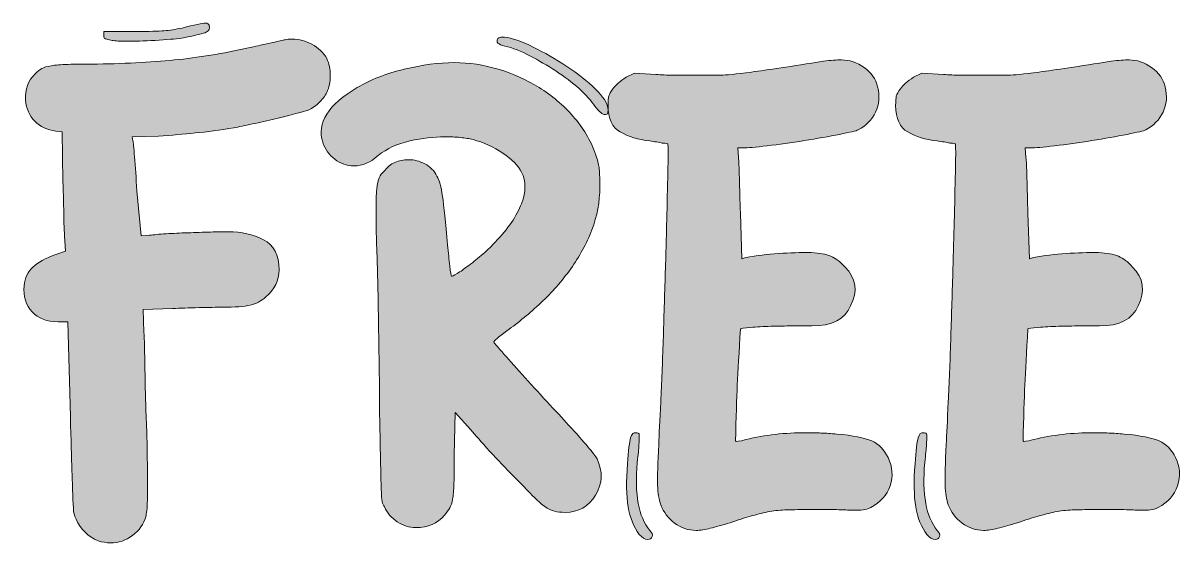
# Model space of a CAD drawing. Header units: inches. Extents: x 148 to 931, y -824 to -256.
# Drawn here: x 148.3 to 564.9, y -443.3 to -256.3 of the extents above; entities that cross this region are included whole.
import ezdxf

# ---------------------------------------------------------------- set-up
doc = ezdxf.new("R2010")
doc.units = ezdxf.units.IN
doc.header["$MEASUREMENT"] = 0
doc.layers.add('Layer 1', color=7, linetype='Continuous')

# ---------------------------------------------------------------- blocks, each defined once
blk = doc.blocks.new('block 3')
at = {"layer": 'Layer 1', "true_color": 0xce432c}
h = blk.add_hatch(color=22, dxfattribs=at)
h.dxf.hatch_style = 2
edge = h.paths.add_edge_path()
edge.add_spline(control_points=[(257.59, -269.03), (258.42, -270.86), (258.84, -272.9), (258.84, -275.14), (258.84, -277.38), (258.42, -279.42), (257.59, -281.25), (256.92, -282.58), (255.92, -283.86), (254.6, -285.11), (253.26, -286.36), (251.94, -287.23), (250.61, -287.73), (250.11, -287.9), (248.74, -288.27), (246.49, -288.85), (244.25, -289.43), (241.76, -290.06), (239.02, -290.72), (236.27, -291.39), (233.53, -292.01), (230.79, -292.59), (228.05, -293.17), (225.84, -293.63), (224.18, -293.96), (219.03, -294.79), (214.38, -295.42), (210.22, -295.83), (206.07, -296.25), (201.66, -296.62), (197.01, -296.95), (197.01, -296.95), (187.54, -297.2), (187.54, -297.2), (187.54, -297.2), (187.79, -298.7), (187.79, -298.7), (187.95, -299.03), (188.16, -300.94), (188.41, -304.43), (188.66, -307.92), (188.95, -311.99), (189.28, -316.65), (189.28, -316.65), (190.78, -332.85), (190.78, -332.85), (190.78, -332.85), (193.77, -332.6), (193.77, -332.6), (195.27, -332.44), (197.26, -332.27), (199.75, -332.1), (202.25, -331.94), (204.86, -331.81), (207.61, -331.73), (210.35, -331.65), (213.05, -331.56), (215.71, -331.48), (218.36, -331.4), (220.53, -331.35), (222.19, -331.35), (226.84, -331.35), (231.04, -332.31), (234.78, -334.22), (238.52, -336.13), (240.39, -339.75), (240.39, -345.07), (240.39, -348.89), (238.81, -352.13), (235.65, -354.79), (233.99, -356.28), (232.12, -357.28), (230.04, -357.78), (227.96, -358.28), (224.6, -358.53), (219.95, -358.53), (217.95, -358.53), (215.17, -358.57), (211.59, -358.65), (208.02, -358.74), (204.82, -358.86), (202, -359.03), (202, -359.03), (191.53, -359.28), (191.53, -359.28), (191.53, -359.28), (191.77, -367.5), (191.77, -367.5), (191.94, -369.83), (192.06, -374.44), (192.15, -381.34), (192.23, -388.24), (192.44, -395.42), (192.77, -402.9), (192.94, -409.05), (193.02, -414), (193.02, -417.73), (193.02, -421.47), (193.02, -424.38), (193.02, -426.46), (193.02, -428.54), (192.98, -430.03), (192.9, -430.95), (192.81, -431.86), (192.69, -432.74), (192.52, -433.56), (191.69, -436.56), (190.07, -438.92), (187.66, -440.67), (185.25, -442.41), (182.63, -443.29), (179.81, -443.29), (178.31, -443.29), (176.82, -443.04), (175.32, -442.54), (171.66, -441.04), (169, -438.47), (167.34, -434.81), (167.01, -434.15), (166.76, -433.4), (166.6, -432.57), (166.43, -431.74), (166.3, -430.12), (166.22, -427.71), (166.14, -425.3), (166.01, -421.81), (165.85, -417.23), (165.68, -412.67), (165.51, -406.23), (165.35, -397.92), (165.35, -397.92), (164.35, -363.76), (164.35, -363.76), (164.35, -363.76), (160.86, -363.76), (160.86, -363.76), (156.87, -363.76), (153.76, -362.56), (151.51, -360.15), (149.27, -357.74), (148.32, -354.62), (148.65, -350.8), (148.98, -347.97), (150.02, -345.73), (151.76, -344.07), (153.51, -342.41), (156.29, -340.91), (160.11, -339.58), (160.11, -339.58), (163.61, -338.33), (163.61, -338.33), (163.61, -338.33), (163.36, -334.59), (163.36, -334.59), (163.19, -333.6), (163.06, -330.98), (162.98, -326.74), (162.9, -322.5), (162.77, -317.98), (162.61, -313.16), (162.61, -313.16), (162.36, -295.46), (162.36, -295.46), (162.36, -295.46), (160.11, -295.21), (160.11, -295.21), (156.96, -294.71), (154.42, -293.51), (152.51, -291.59), (150.6, -289.68), (149.48, -287.15), (149.15, -283.99), (148.98, -280.17), (150.14, -277.01), (152.64, -274.52), (153.47, -273.69), (154.26, -273.06), (155, -272.65), (155.75, -272.23), (156.87, -271.9), (158.37, -271.65), (159.87, -271.4), (161.9, -271.23), (164.48, -271.15), (167.05, -271.07), (170.59, -271.03), (175.07, -271.03), (186.04, -270.86), (195.8, -270.32), (204.36, -269.4), (212.92, -268.49), (221.85, -266.96), (231.16, -264.79), (233.49, -264.29), (235.78, -263.8), (238.02, -263.3), (240.26, -262.8), (241.8, -262.47), (242.63, -262.3), (243.13, -262.14), (243.96, -262.05), (245.12, -262.05), (247.62, -262.05), (249.99, -262.67), (252.23, -263.92), (254.47, -265.17), (256.26, -266.87), (257.59, -269.03)], knot_values=[0, 0, 0, 0, 1, 1, 1, 2, 2, 2, 3, 3, 3, 4, 4, 4, 5, 5, 5, 6, 6, 6, 7, 7, 7, 8, 8, 8, 9, 9, 9, 10, 10, 10, 11, 11, 11, 12, 12, 12, 13, 13, 13, 14, 14, 14, 15, 15, 15, 16, 16, 16, 17, 17, 17, 18, 18, 18, 19, 19, 19, 20, 20, 20, 21, 21, 21, 22, 22, 22, 23, 23, 23, 24, 24, 24, 25, 25, 25, 26, 26, 26, 27, 27, 27, 28, 28, 28, 29, 29, 29, 30, 30, 30, 31, 31, 31, 32, 32, 32, 33, 33, 33, 34, 34, 34, 35, 35, 35, 36, 36, 36, 37, 37, 37, 38, 38, 38, 39, 39, 39, 40, 40, 40, 41, 41, 41, 42, 42, 42, 43, 43, 43, 44, 44, 44, 45, 45, 45, 46, 46, 46, 47, 47, 47, 48, 48, 48, 49, 49, 49, 50, 50, 50, 51, 51, 51, 52, 52, 52, 53, 53, 53, 54, 54, 54, 55, 55, 55, 56, 56, 56, 57, 57, 57, 58, 58, 58, 59, 59, 59, 60, 60, 60, 61, 61, 61, 62, 62, 62, 63, 63, 63, 64, 64, 64, 65, 65, 65, 66, 66, 66, 67, 67, 67, 68, 68, 68, 69, 69, 69, 69], degree=3, periodic=1)
edge = h.paths.add_edge_path()
edge.add_spline(control_points=[(180.31, -262.55), (178.98, -262.22), (178.15, -262.01), (177.81, -261.93), (177.48, -261.84), (177.32, -261.47), (177.32, -260.8), (177.32, -260.8), (177.32, -259.31), (177.32, -259.31), (177.32, -259.31), (188.78, -259.31), (188.78, -259.31), (193.6, -259.31), (197.01, -259.23), (199, -259.06), (201, -258.9), (203.16, -258.56), (205.49, -258.06), (209.97, -256.9), (212.8, -256.32), (213.96, -256.32), (214.62, -256.32), (215.04, -256.57), (215.21, -257.06), (215.54, -258.23), (215.21, -259.06), (214.21, -259.56), (213.21, -260.06), (210.47, -260.72), (205.98, -261.55), (204.15, -261.89), (201.25, -262.18), (197.26, -262.42), (193.27, -262.67), (189.61, -262.8), (186.29, -262.8), (183.3, -262.8), (181.31, -262.72), (180.31, -262.55)], knot_values=[0, 0, 0, 0, 1, 1, 1, 2, 2, 2, 3, 3, 3, 4, 4, 4, 5, 5, 5, 6, 6, 6, 7, 7, 7, 8, 8, 8, 9, 9, 9, 10, 10, 10, 11, 11, 11, 12, 12, 12, 13, 13, 13, 13], degree=3, periodic=1)
h = blk.add_hatch(color=22, dxfattribs=at)
h.dxf.hatch_style = 2
edge = h.paths.add_edge_path()
edge.add_spline(control_points=[(344.59, -400.91), (350.41, -407.23), (353.81, -411.3), (354.81, -413.12), (356.97, -417.61), (356.81, -421.93), (354.31, -426.09), (351.82, -430.24), (348.16, -432.32), (343.34, -432.32), (341.85, -432.32), (340.56, -432.19), (339.48, -431.94), (338.4, -431.69), (337.24, -431.11), (335.99, -430.2), (334.74, -429.29), (333.25, -427.96), (331.5, -426.21), (329.76, -424.46), (327.55, -422.18), (324.9, -419.36), (322.07, -416.53), (319.16, -413.5), (316.17, -410.26), (313.18, -407.01), (310.94, -404.48), (309.44, -402.65), (309.44, -402.65), (303.71, -396.42), (303.71, -396.42), (303.71, -396.42), (303.46, -411.88), (303.46, -411.88), (303.46, -416.03), (303.41, -419.36), (303.33, -421.85), (303.25, -424.34), (303.08, -426.25), (302.83, -427.58), (302.58, -428.91), (302.25, -429.95), (301.84, -430.7), (301.42, -431.45), (300.8, -432.32), (299.97, -433.32), (297.47, -436.31), (293.98, -437.8), (289.5, -437.8), (287.17, -437.8), (284.97, -437.1), (282.89, -435.68), (280.81, -434.27), (279.28, -432.48), (278.28, -430.32), (277.94, -429.83), (277.69, -429.2), (277.53, -428.45), (277.36, -427.71), (277.24, -426.17), (277.16, -423.84), (277.07, -421.52), (276.99, -418.03), (276.91, -413.37), (276.82, -408.72), (276.7, -402.15), (276.53, -393.68), (276.53, -388.86), (276.49, -383.83), (276.41, -378.6), (276.32, -373.36), (276.24, -368.21), (276.16, -363.14), (276.07, -358.07), (275.99, -353.33), (275.91, -348.93), (275.82, -344.53), (275.7, -340.83), (275.54, -337.84), (275.37, -331.85), (275.29, -327.2), (275.29, -323.88), (275.29, -320.55), (275.37, -317.94), (275.54, -316.02), (275.7, -314.11), (275.99, -312.74), (276.41, -311.91), (276.82, -311.08), (277.44, -310.25), (278.28, -309.42), (280.44, -306.76), (283.35, -305.43), (287, -305.43), (289, -305.43), (290.95, -305.93), (292.86, -306.92), (294.77, -307.92), (296.23, -309.42), (297.22, -311.41), (298.05, -312.74), (298.72, -315.15), (299.22, -318.64), (299.72, -322.13), (300.3, -327.95), (300.96, -336.09), (301.29, -338.92), (301.59, -341.45), (301.84, -343.69), (302.09, -345.94), (302.29, -347.15), (302.46, -347.31), (302.62, -347.48), (303.29, -347.18), (304.45, -346.44), (305.61, -345.69), (307.03, -344.69), (308.69, -343.45), (310.35, -342.2), (312.06, -340.83), (313.8, -339.33), (315.55, -337.84), (317, -336.43), (318.17, -335.09), (322.82, -330.27), (325.97, -325.66), (327.64, -321.26), (329.3, -316.86), (329.3, -313.07), (327.64, -309.92), (326.47, -307.59), (324.23, -305.3), (320.91, -303.06), (317.58, -300.82), (314.01, -299.19), (310.19, -298.2), (308.86, -297.87), (307.32, -297.62), (305.58, -297.45), (303.83, -297.29), (301.96, -297.2), (299.97, -297.2), (296.14, -297.2), (291.99, -297.7), (287.5, -298.7), (283.01, -299.69), (279.19, -301.44), (276.03, -303.93), (273.37, -306.42), (270.47, -307.67), (267.31, -307.67), (264.82, -307.67), (262.53, -306.89), (260.45, -305.3), (258.38, -303.73), (256.92, -301.69), (256.09, -299.19), (253.93, -292.22), (258.09, -285.65), (268.56, -279.5), (273.21, -276.68), (278.82, -274.48), (285.38, -272.9), (291.95, -271.32), (297.97, -270.53), (303.46, -270.53), (308.77, -270.53), (314.05, -271.32), (319.29, -272.9), (324.52, -274.48), (329.42, -276.68), (334, -279.5), (338.56, -282.33), (342.63, -285.78), (346.21, -289.85), (349.78, -293.92), (352.48, -298.45), (354.31, -303.43), (354.98, -305.43), (355.39, -307.05), (355.56, -308.29), (355.72, -309.54), (355.81, -311.83), (355.81, -315.15), (355.81, -320.63), (354.85, -325.83), (352.94, -330.73), (351.03, -335.63), (348.49, -340.29), (345.34, -344.69), (342.18, -349.1), (338.61, -353.17), (334.62, -356.91), (330.63, -360.65), (326.55, -364.01), (322.4, -367), (319.24, -369.33), (317.67, -370.66), (317.67, -370.99), (317.67, -371.16), (318.66, -372.36), (320.66, -374.61), (322.65, -376.85), (325.06, -379.55), (327.89, -382.71), (330.71, -385.87), (333.66, -389.11), (336.74, -392.43), (339.81, -395.76), (342.43, -398.58), (344.59, -400.91)], knot_values=[0, 0, 0, 0, 1, 1, 1, 2, 2, 2, 3, 3, 3, 4, 4, 4, 5, 5, 5, 6, 6, 6, 7, 7, 7, 8, 8, 8, 9, 9, 9, 10, 10, 10, 11, 11, 11, 12, 12, 12, 13, 13, 13, 14, 14, 14, 15, 15, 15, 16, 16, 16, 17, 17, 17, 18, 18, 18, 19, 19, 19, 20, 20, 20, 21, 21, 21, 22, 22, 22, 23, 23, 23, 24, 24, 24, 25, 25, 25, 26, 26, 26, 27, 27, 27, 28, 28, 28, 29, 29, 29, 30, 30, 30, 31, 31, 31, 32, 32, 32, 33, 33, 33, 34, 34, 34, 35, 35, 35, 36, 36, 36, 37, 37, 37, 38, 38, 38, 39, 39, 39, 40, 40, 40, 41, 41, 41, 42, 42, 42, 43, 43, 43, 44, 44, 44, 45, 45, 45, 46, 46, 46, 47, 47, 47, 48, 48, 48, 49, 49, 49, 50, 50, 50, 51, 51, 51, 52, 52, 52, 53, 53, 53, 54, 54, 54, 55, 55, 55, 56, 56, 56, 57, 57, 57, 58, 58, 58, 59, 59, 59, 60, 60, 60, 61, 61, 61, 62, 62, 62, 63, 63, 63, 64, 64, 64, 65, 65, 65, 66, 66, 66, 67, 67, 67, 68, 68, 68, 69, 69, 69, 70, 70, 70, 70], degree=3, periodic=1)
edge = h.paths.add_edge_path()
edge.add_spline(control_points=[(358.55, -286.23), (359.05, -288.23), (358.8, -289.22), (357.8, -289.22), (356.81, -289.22), (355.56, -288.23), (354.06, -286.23), (352.73, -284.24), (350.82, -282.12), (348.33, -279.88), (345.84, -277.63), (343.05, -275.51), (339.98, -273.52), (336.9, -271.53), (333.78, -269.7), (330.63, -268.03), (327.47, -266.37), (324.48, -265.21), (321.65, -264.54), (319.16, -264.05), (318.33, -263.13), (319.16, -261.8), (319.49, -261.47), (319.99, -261.3), (320.66, -261.3), (322.98, -261.3), (326.18, -262.26), (330.26, -264.17), (334.33, -266.08), (338.4, -268.33), (342.47, -270.9), (346.54, -273.48), (350.11, -276.18), (353.19, -279), (356.26, -281.83), (358.05, -284.24), (358.55, -286.23)], knot_values=[0, 0, 0, 0, 1, 1, 1, 2, 2, 2, 3, 3, 3, 4, 4, 4, 5, 5, 5, 6, 6, 6, 7, 7, 7, 8, 8, 8, 9, 9, 9, 10, 10, 10, 11, 11, 11, 12, 12, 12, 12], degree=3, periodic=1)
h = blk.add_hatch(color=22, dxfattribs=at)
h.dxf.hatch_style = 2
edge = h.paths.add_edge_path()
edge.add_spline(control_points=[(459.51, -412.62), (461.17, -415.95), (461.42, -419.32), (460.26, -422.72), (459.1, -426.13), (456.77, -428.75), (453.28, -430.57), (452.28, -431.07), (451.37, -431.36), (450.54, -431.45), (449.71, -431.53), (448.05, -431.57), (445.55, -431.57), (444.06, -431.41), (441.81, -431.32), (438.82, -431.32), (435.83, -431.32), (432.92, -431.32), (430.1, -431.32), (427.11, -431.32), (424.53, -431.36), (422.37, -431.45), (420.21, -431.53), (418.13, -431.78), (416.14, -432.19), (414.14, -432.61), (412.11, -433.11), (410.03, -433.69), (407.95, -434.27), (405.5, -435.06), (402.67, -436.06), (399.85, -436.89), (397.48, -437.55), (395.57, -438.05), (393.66, -438.55), (391.95, -438.8), (390.46, -438.8), (387.63, -438.8), (385.06, -437.93), (382.73, -436.18), (380.4, -434.44), (378.74, -432.24), (377.75, -429.58), (377.08, -427.75), (376.71, -425.38), (376.62, -422.47), (376.54, -419.57), (376.66, -414.7), (377, -407.89), (377.16, -404.4), (377.41, -399.29), (377.75, -392.56), (378.08, -385.83), (378.37, -378.47), (378.62, -370.49), (378.87, -362.52), (379.12, -354.38), (379.37, -346.06), (379.62, -337.75), (379.82, -330.19), (379.99, -323.38), (380.15, -316.57), (380.28, -310.96), (380.36, -306.55), (380.45, -302.15), (380.4, -299.86), (380.24, -299.69), (379.57, -299.53), (378.91, -299.45), (378.24, -299.45), (377.75, -299.28), (377.08, -299.16), (376.25, -299.07), (375.42, -298.99), (374.59, -298.87), (373.76, -298.7), (369.6, -298.2), (366.07, -297.12), (363.16, -295.46), (360.26, -293.8), (358.8, -290.64), (358.8, -285.98), (358.8, -284.32), (358.89, -283.16), (359.05, -282.49), (359.22, -281.83), (359.71, -281), (360.54, -280), (361.38, -278.67), (362.96, -277.26), (365.28, -275.76), (365.28, -275.76), (368.27, -274.27), (368.27, -274.27), (368.27, -274.27), (376, -274.76), (376, -274.76), (377.99, -274.93), (380.03, -275.01), (382.11, -275.01), (384.18, -275.01), (385.64, -275.01), (386.47, -275.01), (386.47, -275.01), (399.43, -275.01), (399.43, -275.01), (401.09, -275.01), (404.75, -274.64), (410.4, -273.89), (416.05, -273.14), (424.7, -271.86), (436.33, -270.03), (437.66, -269.86), (438.86, -269.74), (439.94, -269.66), (441.02, -269.57), (441.98, -269.53), (442.81, -269.53), (445.64, -269.53), (448.33, -270.45), (450.91, -272.27), (453.49, -274.1), (455.11, -276.43), (455.77, -279.25), (456.6, -282.58), (456.36, -285.61), (455.03, -288.35), (453.69, -291.09), (451.62, -293.21), (448.79, -294.71), (448.13, -295.04), (445.88, -295.58), (442.06, -296.33), (438.24, -297.08), (434, -297.82), (429.35, -298.57), (424.7, -299.32), (420.25, -299.94), (416.01, -300.44), (411.77, -300.94), (408.91, -301.19), (407.41, -301.19), (407.41, -301.19), (405.42, -301.19), (405.42, -301.19), (405.42, -301.19), (405.67, -304.68), (405.67, -304.68), (405.83, -305.68), (405.95, -308.13), (406.04, -312.03), (406.12, -315.94), (406.25, -320.14), (406.41, -324.62), (406.41, -324.62), (406.91, -341.08), (406.91, -341.08), (406.91, -341.08), (408.41, -340.58), (408.41, -340.58), (412.23, -339.92), (416.14, -339.46), (420.13, -339.21), (424.11, -338.96), (428.02, -338.83), (431.84, -338.83), (434.83, -339), (437.2, -339.46), (438.95, -340.2), (440.69, -340.95), (442.39, -342.24), (444.06, -344.07), (448.05, -348.06), (448.71, -352.71), (446.05, -358.03), (444.06, -362.85), (439.4, -365.26), (432.09, -365.26), (432.09, -365.26), (429.6, -365.26), (429.6, -365.26), (428.93, -365.26), (427.39, -365.26), (424.99, -365.26), (422.58, -365.26), (420.04, -365.3), (417.38, -365.38), (414.72, -365.47), (412.27, -365.59), (410.03, -365.76), (407.79, -365.92), (406.58, -366.09), (406.41, -366.26), (405.92, -374.73), (405.54, -381.46), (405.29, -386.45), (405.04, -391.43), (404.83, -398.17), (404.67, -406.64), (404.67, -406.97), (405.92, -406.81), (408.41, -406.14), (415.22, -404.48), (422.45, -403.65), (430.1, -403.65), (431.92, -403.65), (433.71, -403.69), (435.46, -403.77), (437.2, -403.86), (439.07, -403.98), (441.07, -404.15), (446.88, -404.65), (451.08, -405.48), (453.66, -406.64), (456.23, -407.81), (458.18, -409.8), (459.51, -412.62)], knot_values=[0, 0, 0, 0, 1, 1, 1, 2, 2, 2, 3, 3, 3, 4, 4, 4, 5, 5, 5, 6, 6, 6, 7, 7, 7, 8, 8, 8, 9, 9, 9, 10, 10, 10, 11, 11, 11, 12, 12, 12, 13, 13, 13, 14, 14, 14, 15, 15, 15, 16, 16, 16, 17, 17, 17, 18, 18, 18, 19, 19, 19, 20, 20, 20, 21, 21, 21, 22, 22, 22, 23, 23, 23, 24, 24, 24, 25, 25, 25, 26, 26, 26, 27, 27, 27, 28, 28, 28, 29, 29, 29, 30, 30, 30, 31, 31, 31, 32, 32, 32, 33, 33, 33, 34, 34, 34, 35, 35, 35, 36, 36, 36, 37, 37, 37, 38, 38, 38, 39, 39, 39, 40, 40, 40, 41, 41, 41, 42, 42, 42, 43, 43, 43, 44, 44, 44, 45, 45, 45, 46, 46, 46, 47, 47, 47, 48, 48, 48, 49, 49, 49, 50, 50, 50, 51, 51, 51, 52, 52, 52, 53, 53, 53, 54, 54, 54, 55, 55, 55, 56, 56, 56, 57, 57, 57, 58, 58, 58, 59, 59, 59, 60, 60, 60, 61, 61, 61, 62, 62, 62, 63, 63, 63, 64, 64, 64, 65, 65, 65, 66, 66, 66, 67, 67, 67, 68, 68, 68, 69, 69, 69, 70, 70, 70, 71, 71, 71, 72, 72, 72, 72], degree=3, periodic=1)
edge = h.paths.add_edge_path()
edge.add_spline(control_points=[(369.27, -414.37), (368.27, -425.84), (369.77, -433.98), (373.76, -438.8), (374.59, -439.63), (374.88, -440.38), (374.63, -441.04), (374.38, -441.71), (373.84, -442.04), (373.01, -442.04), (372.01, -442.04), (371.01, -441.46), (370.02, -440.29), (368.02, -437.64), (366.69, -434.31), (366.03, -430.32), (365.37, -426.33), (365.28, -421.19), (365.78, -414.87), (366.11, -410.05), (366.49, -406.93), (366.9, -405.52), (367.32, -404.11), (367.94, -403.49), (368.77, -403.65), (369.1, -403.65), (369.39, -403.69), (369.64, -403.77), (369.89, -403.86), (370.02, -404.23), (370.02, -404.9), (370.02, -405.56), (369.97, -406.6), (369.89, -408.01), (369.81, -409.43), (369.6, -411.55), (369.27, -414.37)], knot_values=[0, 0, 0, 0, 1, 1, 1, 2, 2, 2, 3, 3, 3, 4, 4, 4, 5, 5, 5, 6, 6, 6, 7, 7, 7, 8, 8, 8, 9, 9, 9, 10, 10, 10, 11, 11, 11, 12, 12, 12, 12], degree=3, periodic=1)
h = blk.add_hatch(color=22, dxfattribs=at)
h.dxf.hatch_style = 2
edge = h.paths.add_edge_path()
edge.add_spline(control_points=[(562.97, -412.62), (564.63, -415.95), (564.88, -419.32), (563.72, -422.72), (562.55, -426.13), (560.23, -428.75), (556.74, -430.57), (555.74, -431.07), (554.83, -431.36), (553.99, -431.45), (553.16, -431.53), (551.5, -431.57), (549.01, -431.57), (547.51, -431.41), (545.27, -431.32), (542.28, -431.32), (539.29, -431.32), (536.38, -431.32), (533.55, -431.32), (530.56, -431.32), (527.98, -431.36), (525.82, -431.45), (523.66, -431.53), (521.59, -431.78), (519.59, -432.19), (517.6, -432.61), (515.56, -433.11), (513.48, -433.69), (511.4, -434.27), (508.95, -435.06), (506.13, -436.06), (503.3, -436.89), (500.93, -437.55), (499.03, -438.05), (497.11, -438.55), (495.41, -438.8), (493.91, -438.8), (491.09, -438.8), (488.51, -437.93), (486.19, -436.18), (483.86, -434.44), (482.2, -432.24), (481.2, -429.58), (480.53, -427.75), (480.16, -425.38), (480.08, -422.47), (479.99, -419.57), (480.12, -414.7), (480.45, -407.89), (480.62, -404.4), (480.87, -399.29), (481.2, -392.56), (481.53, -385.83), (481.82, -378.47), (482.07, -370.49), (482.32, -362.52), (482.57, -354.38), (482.82, -346.06), (483.07, -337.75), (483.28, -330.19), (483.44, -323.38), (483.61, -316.57), (483.73, -310.96), (483.82, -306.55), (483.9, -302.15), (483.86, -299.86), (483.69, -299.69), (483.03, -299.53), (482.36, -299.45), (481.7, -299.45), (481.2, -299.28), (480.53, -299.16), (479.7, -299.07), (478.87, -298.99), (478.04, -298.87), (477.21, -298.7), (473.06, -298.2), (469.53, -297.12), (466.62, -295.46), (463.71, -293.8), (462.25, -290.64), (462.25, -285.98), (462.25, -284.32), (462.34, -283.16), (462.5, -282.49), (462.67, -281.83), (463.17, -281), (464, -280), (464.83, -278.67), (466.41, -277.26), (468.74, -275.76), (468.74, -275.76), (471.73, -274.27), (471.73, -274.27), (471.73, -274.27), (479.46, -274.76), (479.46, -274.76), (481.45, -274.93), (483.48, -275.01), (485.56, -275.01), (487.64, -275.01), (489.09, -275.01), (489.93, -275.01), (489.93, -275.01), (502.89, -275.01), (502.89, -275.01), (504.55, -275.01), (508.21, -274.64), (513.86, -273.89), (519.51, -273.14), (528.15, -271.86), (539.78, -270.03), (541.11, -269.86), (542.32, -269.74), (543.4, -269.66), (544.48, -269.57), (545.43, -269.53), (546.27, -269.53), (549.09, -269.53), (551.79, -270.45), (554.37, -272.27), (556.94, -274.1), (558.57, -276.43), (559.23, -279.25), (560.06, -282.58), (559.81, -285.61), (558.48, -288.35), (557.15, -291.09), (555.07, -293.21), (552.25, -294.71), (551.58, -295.04), (549.34, -295.58), (545.52, -296.33), (541.69, -297.08), (537.45, -297.82), (532.8, -298.57), (528.15, -299.32), (523.7, -299.94), (519.47, -300.44), (515.23, -300.94), (512.36, -301.19), (510.87, -301.19), (510.87, -301.19), (508.87, -301.19), (508.87, -301.19), (508.87, -301.19), (509.12, -304.68), (509.12, -304.68), (509.29, -305.68), (509.41, -308.13), (509.5, -312.03), (509.58, -315.94), (509.7, -320.14), (509.87, -324.62), (509.87, -324.62), (510.37, -341.08), (510.37, -341.08), (510.37, -341.08), (511.86, -340.58), (511.86, -340.58), (515.69, -339.92), (519.59, -339.46), (523.58, -339.21), (527.57, -338.96), (531.47, -338.83), (535.3, -338.83), (538.29, -339), (540.66, -339.46), (542.4, -340.2), (544.15, -340.95), (545.85, -342.24), (547.51, -344.07), (551.5, -348.06), (552.16, -352.71), (549.51, -358.03), (547.51, -362.85), (542.86, -365.26), (535.55, -365.26), (535.55, -365.26), (533.05, -365.26), (533.05, -365.26), (532.39, -365.26), (530.85, -365.26), (528.44, -365.26), (526.03, -365.26), (523.49, -365.3), (520.84, -365.38), (518.18, -365.47), (515.73, -365.59), (513.48, -365.76), (511.24, -365.92), (510.03, -366.09), (509.87, -366.26), (509.37, -374.73), (509, -381.46), (508.75, -386.45), (508.5, -391.43), (508.29, -398.17), (508.12, -406.64), (508.12, -406.97), (509.37, -406.81), (511.86, -406.14), (518.68, -404.48), (525.91, -403.65), (533.55, -403.65), (535.38, -403.65), (537.17, -403.69), (538.91, -403.77), (540.66, -403.86), (542.53, -403.98), (544.52, -404.15), (550.34, -404.65), (554.53, -405.48), (557.11, -406.64), (559.68, -407.81), (561.64, -409.8), (562.97, -412.62)], knot_values=[0, 0, 0, 0, 1, 1, 1, 2, 2, 2, 3, 3, 3, 4, 4, 4, 5, 5, 5, 6, 6, 6, 7, 7, 7, 8, 8, 8, 9, 9, 9, 10, 10, 10, 11, 11, 11, 12, 12, 12, 13, 13, 13, 14, 14, 14, 15, 15, 15, 16, 16, 16, 17, 17, 17, 18, 18, 18, 19, 19, 19, 20, 20, 20, 21, 21, 21, 22, 22, 22, 23, 23, 23, 24, 24, 24, 25, 25, 25, 26, 26, 26, 27, 27, 27, 28, 28, 28, 29, 29, 29, 30, 30, 30, 31, 31, 31, 32, 32, 32, 33, 33, 33, 34, 34, 34, 35, 35, 35, 36, 36, 36, 37, 37, 37, 38, 38, 38, 39, 39, 39, 40, 40, 40, 41, 41, 41, 42, 42, 42, 43, 43, 43, 44, 44, 44, 45, 45, 45, 46, 46, 46, 47, 47, 47, 48, 48, 48, 49, 49, 49, 50, 50, 50, 51, 51, 51, 52, 52, 52, 53, 53, 53, 54, 54, 54, 55, 55, 55, 56, 56, 56, 57, 57, 57, 58, 58, 58, 59, 59, 59, 60, 60, 60, 61, 61, 61, 62, 62, 62, 63, 63, 63, 64, 64, 64, 65, 65, 65, 66, 66, 66, 67, 67, 67, 68, 68, 68, 69, 69, 69, 70, 70, 70, 71, 71, 71, 72, 72, 72, 72], degree=3, periodic=1)
edge = h.paths.add_edge_path()
edge.add_spline(control_points=[(472.72, -414.37), (471.73, -425.84), (473.22, -433.98), (477.21, -438.8), (478.04, -439.63), (478.33, -440.38), (478.08, -441.04), (477.83, -441.71), (477.29, -442.04), (476.46, -442.04), (475.47, -442.04), (474.47, -441.46), (473.47, -440.29), (471.48, -437.64), (470.15, -434.31), (469.48, -430.32), (468.82, -426.33), (468.74, -421.19), (469.23, -414.87), (469.57, -410.05), (469.94, -406.93), (470.36, -405.52), (470.77, -404.11), (471.4, -403.49), (472.23, -403.65), (472.56, -403.65), (472.85, -403.69), (473.1, -403.77), (473.35, -403.86), (473.47, -404.23), (473.47, -404.9), (473.47, -405.56), (473.43, -406.6), (473.35, -408.01), (473.26, -409.43), (473.06, -411.55), (472.72, -414.37)], knot_values=[0, 0, 0, 0, 1, 1, 1, 2, 2, 2, 3, 3, 3, 4, 4, 4, 5, 5, 5, 6, 6, 6, 7, 7, 7, 8, 8, 8, 9, 9, 9, 10, 10, 10, 11, 11, 11, 12, 12, 12, 12], degree=3, periodic=1)
at = {"layer": 'Layer 1', "lineweight": 0}
for points, knots in [([(180.31, -262.55), (178.98, -262.22), (178.15, -262.01), (177.81, -261.93), (177.48, -261.84), (177.32, -261.47), (177.32, -260.8), (177.32, -260.8), (177.32, -259.31), (177.32, -259.31), (177.32, -259.31), (188.78, -259.31), (188.78, -259.31), (193.6, -259.31), (197.01, -259.23), (199, -259.06), (201, -258.9), (203.16, -258.56), (205.49, -258.06), (209.97, -256.9), (212.8, -256.32), (213.96, -256.32), (214.62, -256.32), (215.04, -256.57), (215.21, -257.06), (215.54, -258.23), (215.21, -259.06), (214.21, -259.56), (213.21, -260.06), (210.47, -260.72), (205.98, -261.55), (204.15, -261.89), (201.25, -262.18), (197.26, -262.42), (193.27, -262.67), (189.61, -262.8), (186.29, -262.8), (183.3, -262.8), (181.31, -262.72), (180.31, -262.55)], [0, 0, 0, 0, 1, 1, 1, 2, 2, 2, 3, 3, 3, 4, 4, 4, 5, 5, 5, 6, 6, 6, 7, 7, 7, 8, 8, 8, 9, 9, 9, 10, 10, 10, 11, 11, 11, 12, 12, 12, 13, 13, 13, 13]), ([(257.59, -269.03), (258.42, -270.86), (258.84, -272.9), (258.84, -275.14), (258.84, -277.38), (258.42, -279.42), (257.59, -281.25), (256.92, -282.58), (255.92, -283.86), (254.6, -285.11), (253.26, -286.36), (251.94, -287.23), (250.61, -287.73), (250.11, -287.9), (248.74, -288.27), (246.49, -288.85), (244.25, -289.43), (241.76, -290.06), (239.02, -290.72), (236.27, -291.39), (233.53, -292.01), (230.79, -292.59), (228.05, -293.17), (225.84, -293.63), (224.18, -293.96), (219.03, -294.79), (214.38, -295.42), (210.22, -295.83), (206.07, -296.25), (201.66, -296.62), (197.01, -296.95), (197.01, -296.95), (187.54, -297.2), (187.54, -297.2), (187.54, -297.2), (187.79, -298.7), (187.79, -298.7), (187.95, -299.03), (188.16, -300.94), (188.41, -304.43), (188.66, -307.92), (188.95, -311.99), (189.28, -316.65), (189.28, -316.65), (190.78, -332.85), (190.78, -332.85), (190.78, -332.85), (193.77, -332.6), (193.77, -332.6), (195.27, -332.44), (197.26, -332.27), (199.75, -332.1), (202.25, -331.94), (204.86, -331.81), (207.61, -331.73), (210.35, -331.65), (213.05, -331.56), (215.71, -331.48), (218.36, -331.4), (220.53, -331.35), (222.19, -331.35), (226.84, -331.35), (231.04, -332.31), (234.78, -334.22), (238.52, -336.13), (240.39, -339.75), (240.39, -345.07), (240.39, -348.89), (238.81, -352.13), (235.65, -354.79), (233.99, -356.28), (232.12, -357.28), (230.04, -357.78), (227.96, -358.28), (224.6, -358.53), (219.95, -358.53), (217.95, -358.53), (215.17, -358.57), (211.59, -358.65), (208.02, -358.74), (204.82, -358.86), (202, -359.03), (202, -359.03), (191.53, -359.28), (191.53, -359.28), (191.53, -359.28), (191.77, -367.5), (191.77, -367.5), (191.94, -369.83), (192.06, -374.44), (192.15, -381.34), (192.23, -388.24), (192.44, -395.42), (192.77, -402.9), (192.94, -409.05), (193.02, -414), (193.02, -417.73), (193.02, -421.47), (193.02, -424.38), (193.02, -426.46), (193.02, -428.54), (192.98, -430.03), (192.9, -430.95), (192.81, -431.86), (192.69, -432.74), (192.52, -433.56), (191.69, -436.56), (190.07, -438.92), (187.66, -440.67), (185.25, -442.41), (182.63, -443.29), (179.81, -443.29), (178.31, -443.29), (176.82, -443.04), (175.32, -442.54), (171.66, -441.04), (169, -438.47), (167.34, -434.81), (167.01, -434.15), (166.76, -433.4), (166.6, -432.57), (166.43, -431.74), (166.3, -430.12), (166.22, -427.71), (166.14, -425.3), (166.01, -421.81), (165.85, -417.23), (165.68, -412.67), (165.51, -406.23), (165.35, -397.92), (165.35, -397.92), (164.35, -363.76), (164.35, -363.76), (164.35, -363.76), (160.86, -363.76), (160.86, -363.76), (156.87, -363.76), (153.76, -362.56), (151.51, -360.15), (149.27, -357.74), (148.32, -354.62), (148.65, -350.8), (148.98, -347.97), (150.02, -345.73), (151.76, -344.07), (153.51, -342.41), (156.29, -340.91), (160.11, -339.58), (160.11, -339.58), (163.61, -338.33), (163.61, -338.33), (163.61, -338.33), (163.36, -334.59), (163.36, -334.59), (163.19, -333.6), (163.06, -330.98), (162.98, -326.74), (162.9, -322.5), (162.77, -317.98), (162.61, -313.16), (162.61, -313.16), (162.36, -295.46), (162.36, -295.46), (162.36, -295.46), (160.11, -295.21), (160.11, -295.21), (156.96, -294.71), (154.42, -293.51), (152.51, -291.59), (150.6, -289.68), (149.48, -287.15), (149.15, -283.99), (148.98, -280.17), (150.14, -277.01), (152.64, -274.52), (153.47, -273.69), (154.26, -273.06), (155, -272.65), (155.75, -272.23), (156.87, -271.9), (158.37, -271.65), (159.87, -271.4), (161.9, -271.23), (164.48, -271.15), (167.05, -271.07), (170.59, -271.03), (175.07, -271.03), (186.04, -270.86), (195.8, -270.32), (204.36, -269.4), (212.92, -268.49), (221.85, -266.96), (231.16, -264.79), (233.49, -264.29), (235.78, -263.8), (238.02, -263.3), (240.26, -262.8), (241.8, -262.47), (242.63, -262.3), (243.13, -262.14), (243.96, -262.05), (245.12, -262.05), (247.62, -262.05), (249.99, -262.67), (252.23, -263.92), (254.47, -265.17), (256.26, -266.87), (257.59, -269.03)], [0, 0, 0, 0, 1, 1, 1, 2, 2, 2, 3, 3, 3, 4, 4, 4, 5, 5, 5, 6, 6, 6, 7, 7, 7, 8, 8, 8, 9, 9, 9, 10, 10, 10, 11, 11, 11, 12, 12, 12, 13, 13, 13, 14, 14, 14, 15, 15, 15, 16, 16, 16, 17, 17, 17, 18, 18, 18, 19, 19, 19, 20, 20, 20, 21, 21, 21, 22, 22, 22, 23, 23, 23, 24, 24, 24, 25, 25, 25, 26, 26, 26, 27, 27, 27, 28, 28, 28, 29, 29, 29, 30, 30, 30, 31, 31, 31, 32, 32, 32, 33, 33, 33, 34, 34, 34, 35, 35, 35, 36, 36, 36, 37, 37, 37, 38, 38, 38, 39, 39, 39, 40, 40, 40, 41, 41, 41, 42, 42, 42, 43, 43, 43, 44, 44, 44, 45, 45, 45, 46, 46, 46, 47, 47, 47, 48, 48, 48, 49, 49, 49, 50, 50, 50, 51, 51, 51, 52, 52, 52, 53, 53, 53, 54, 54, 54, 55, 55, 55, 56, 56, 56, 57, 57, 57, 58, 58, 58, 59, 59, 59, 60, 60, 60, 61, 61, 61, 62, 62, 62, 63, 63, 63, 64, 64, 64, 65, 65, 65, 66, 66, 66, 67, 67, 67, 68, 68, 68, 69, 69, 69, 69]), ([(358.55, -286.23), (359.05, -288.23), (358.8, -289.22), (357.8, -289.22), (356.81, -289.22), (355.56, -288.23), (354.06, -286.23), (352.73, -284.24), (350.82, -282.12), (348.33, -279.88), (345.84, -277.63), (343.05, -275.51), (339.98, -273.52), (336.9, -271.53), (333.78, -269.7), (330.63, -268.03), (327.47, -266.37), (324.48, -265.21), (321.65, -264.54), (319.16, -264.05), (318.33, -263.13), (319.16, -261.8), (319.49, -261.47), (319.99, -261.3), (320.66, -261.3), (322.98, -261.3), (326.18, -262.26), (330.26, -264.17), (334.33, -266.08), (338.4, -268.33), (342.47, -270.9), (346.54, -273.48), (350.11, -276.18), (353.19, -279), (356.26, -281.83), (358.05, -284.24), (358.55, -286.23)], [0, 0, 0, 0, 1, 1, 1, 2, 2, 2, 3, 3, 3, 4, 4, 4, 5, 5, 5, 6, 6, 6, 7, 7, 7, 8, 8, 8, 9, 9, 9, 10, 10, 10, 11, 11, 11, 12, 12, 12, 12]), ([(344.59, -400.91), (350.41, -407.23), (353.81, -411.3), (354.81, -413.12), (356.97, -417.61), (356.81, -421.93), (354.31, -426.09), (351.82, -430.24), (348.16, -432.32), (343.34, -432.32), (341.85, -432.32), (340.56, -432.19), (339.48, -431.94), (338.4, -431.69), (337.24, -431.11), (335.99, -430.2), (334.74, -429.29), (333.25, -427.96), (331.5, -426.21), (329.76, -424.46), (327.55, -422.18), (324.9, -419.36), (322.07, -416.53), (319.16, -413.5), (316.17, -410.26), (313.18, -407.01), (310.94, -404.48), (309.44, -402.65), (309.44, -402.65), (303.71, -396.42), (303.71, -396.42), (303.71, -396.42), (303.46, -411.88), (303.46, -411.88), (303.46, -416.03), (303.41, -419.36), (303.33, -421.85), (303.25, -424.34), (303.08, -426.25), (302.83, -427.58), (302.58, -428.91), (302.25, -429.95), (301.84, -430.7), (301.42, -431.45), (300.8, -432.32), (299.97, -433.32), (297.47, -436.31), (293.98, -437.8), (289.5, -437.8), (287.17, -437.8), (284.97, -437.1), (282.89, -435.68), (280.81, -434.27), (279.28, -432.48), (278.28, -430.32), (277.94, -429.83), (277.69, -429.2), (277.53, -428.45), (277.36, -427.71), (277.24, -426.17), (277.16, -423.84), (277.07, -421.52), (276.99, -418.03), (276.91, -413.37), (276.82, -408.72), (276.7, -402.15), (276.53, -393.68), (276.53, -388.86), (276.49, -383.83), (276.41, -378.6), (276.32, -373.36), (276.24, -368.21), (276.16, -363.14), (276.07, -358.07), (275.99, -353.33), (275.91, -348.93), (275.82, -344.53), (275.7, -340.83), (275.54, -337.84), (275.37, -331.85), (275.29, -327.2), (275.29, -323.88), (275.29, -320.55), (275.37, -317.94), (275.54, -316.02), (275.7, -314.11), (275.99, -312.74), (276.41, -311.91), (276.82, -311.08), (277.44, -310.25), (278.28, -309.42), (280.44, -306.76), (283.35, -305.43), (287, -305.43), (289, -305.43), (290.95, -305.93), (292.86, -306.92), (294.77, -307.92), (296.23, -309.42), (297.22, -311.41), (298.05, -312.74), (298.72, -315.15), (299.22, -318.64), (299.72, -322.13), (300.3, -327.95), (300.96, -336.09), (301.29, -338.92), (301.59, -341.45), (301.84, -343.69), (302.09, -345.94), (302.29, -347.15), (302.46, -347.31), (302.62, -347.48), (303.29, -347.18), (304.45, -346.44), (305.61, -345.69), (307.03, -344.69), (308.69, -343.45), (310.35, -342.2), (312.06, -340.83), (313.8, -339.33), (315.55, -337.84), (317, -336.43), (318.17, -335.09), (322.82, -330.27), (325.97, -325.66), (327.64, -321.26), (329.3, -316.86), (329.3, -313.07), (327.64, -309.92), (326.47, -307.59), (324.23, -305.3), (320.91, -303.06), (317.58, -300.82), (314.01, -299.19), (310.19, -298.2), (308.86, -297.87), (307.32, -297.62), (305.58, -297.45), (303.83, -297.29), (301.96, -297.2), (299.97, -297.2), (296.14, -297.2), (291.99, -297.7), (287.5, -298.7), (283.01, -299.69), (279.19, -301.44), (276.03, -303.93), (273.37, -306.42), (270.47, -307.67), (267.31, -307.67), (264.82, -307.67), (262.53, -306.89), (260.45, -305.3), (258.38, -303.73), (256.92, -301.69), (256.09, -299.19), (253.93, -292.22), (258.09, -285.65), (268.56, -279.5), (273.21, -276.68), (278.82, -274.48), (285.38, -272.9), (291.95, -271.32), (297.97, -270.53), (303.46, -270.53), (308.77, -270.53), (314.05, -271.32), (319.29, -272.9), (324.52, -274.48), (329.42, -276.68), (334, -279.5), (338.56, -282.33), (342.63, -285.78), (346.21, -289.85), (349.78, -293.92), (352.48, -298.45), (354.31, -303.43), (354.98, -305.43), (355.39, -307.05), (355.56, -308.29), (355.72, -309.54), (355.81, -311.83), (355.81, -315.15), (355.81, -320.63), (354.85, -325.83), (352.94, -330.73), (351.03, -335.63), (348.49, -340.29), (345.34, -344.69), (342.18, -349.1), (338.61, -353.17), (334.62, -356.91), (330.63, -360.65), (326.55, -364.01), (322.4, -367), (319.24, -369.33), (317.67, -370.66), (317.67, -370.99), (317.67, -371.16), (318.66, -372.36), (320.66, -374.61), (322.65, -376.85), (325.06, -379.55), (327.89, -382.71), (330.71, -385.87), (333.66, -389.11), (336.74, -392.43), (339.81, -395.76), (342.43, -398.58), (344.59, -400.91)], [0, 0, 0, 0, 1, 1, 1, 2, 2, 2, 3, 3, 3, 4, 4, 4, 5, 5, 5, 6, 6, 6, 7, 7, 7, 8, 8, 8, 9, 9, 9, 10, 10, 10, 11, 11, 11, 12, 12, 12, 13, 13, 13, 14, 14, 14, 15, 15, 15, 16, 16, 16, 17, 17, 17, 18, 18, 18, 19, 19, 19, 20, 20, 20, 21, 21, 21, 22, 22, 22, 23, 23, 23, 24, 24, 24, 25, 25, 25, 26, 26, 26, 27, 27, 27, 28, 28, 28, 29, 29, 29, 30, 30, 30, 31, 31, 31, 32, 32, 32, 33, 33, 33, 34, 34, 34, 35, 35, 35, 36, 36, 36, 37, 37, 37, 38, 38, 38, 39, 39, 39, 40, 40, 40, 41, 41, 41, 42, 42, 42, 43, 43, 43, 44, 44, 44, 45, 45, 45, 46, 46, 46, 47, 47, 47, 48, 48, 48, 49, 49, 49, 50, 50, 50, 51, 51, 51, 52, 52, 52, 53, 53, 53, 54, 54, 54, 55, 55, 55, 56, 56, 56, 57, 57, 57, 58, 58, 58, 59, 59, 59, 60, 60, 60, 61, 61, 61, 62, 62, 62, 63, 63, 63, 64, 64, 64, 65, 65, 65, 66, 66, 66, 67, 67, 67, 68, 68, 68, 69, 69, 69, 70, 70, 70, 70]), ([(459.51, -412.62), (461.17, -415.95), (461.42, -419.32), (460.26, -422.72), (459.1, -426.13), (456.77, -428.75), (453.28, -430.57), (452.28, -431.07), (451.37, -431.36), (450.54, -431.45), (449.71, -431.53), (448.05, -431.57), (445.55, -431.57), (444.06, -431.41), (441.81, -431.32), (438.82, -431.32), (435.83, -431.32), (432.92, -431.32), (430.1, -431.32), (427.11, -431.32), (424.53, -431.36), (422.37, -431.45), (420.21, -431.53), (418.13, -431.78), (416.14, -432.19), (414.14, -432.61), (412.11, -433.11), (410.03, -433.69), (407.95, -434.27), (405.5, -435.06), (402.67, -436.06), (399.85, -436.89), (397.48, -437.55), (395.57, -438.05), (393.66, -438.55), (391.95, -438.8), (390.46, -438.8), (387.63, -438.8), (385.06, -437.93), (382.73, -436.18), (380.4, -434.44), (378.74, -432.24), (377.75, -429.58), (377.08, -427.75), (376.71, -425.38), (376.62, -422.47), (376.54, -419.57), (376.66, -414.7), (377, -407.89), (377.16, -404.4), (377.41, -399.29), (377.75, -392.56), (378.08, -385.83), (378.37, -378.47), (378.62, -370.49), (378.87, -362.52), (379.12, -354.38), (379.37, -346.06), (379.62, -337.75), (379.82, -330.19), (379.99, -323.38), (380.15, -316.57), (380.28, -310.96), (380.36, -306.55), (380.45, -302.15), (380.4, -299.86), (380.24, -299.69), (379.57, -299.53), (378.91, -299.45), (378.24, -299.45), (377.75, -299.28), (377.08, -299.16), (376.25, -299.07), (375.42, -298.99), (374.59, -298.87), (373.76, -298.7), (369.6, -298.2), (366.07, -297.12), (363.16, -295.46), (360.26, -293.8), (358.8, -290.64), (358.8, -285.98), (358.8, -284.32), (358.89, -283.16), (359.05, -282.49), (359.22, -281.83), (359.71, -281), (360.54, -280), (361.38, -278.67), (362.96, -277.26), (365.28, -275.76), (365.28, -275.76), (368.27, -274.27), (368.27, -274.27), (368.27, -274.27), (376, -274.76), (376, -274.76), (377.99, -274.93), (380.03, -275.01), (382.11, -275.01), (384.18, -275.01), (385.64, -275.01), (386.47, -275.01), (386.47, -275.01), (399.43, -275.01), (399.43, -275.01), (401.09, -275.01), (404.75, -274.64), (410.4, -273.89), (416.05, -273.14), (424.7, -271.86), (436.33, -270.03), (437.66, -269.86), (438.86, -269.74), (439.94, -269.66), (441.02, -269.57), (441.98, -269.53), (442.81, -269.53), (445.64, -269.53), (448.33, -270.45), (450.91, -272.27), (453.49, -274.1), (455.11, -276.43), (455.77, -279.25), (456.6, -282.58), (456.36, -285.61), (455.03, -288.35), (453.69, -291.09), (451.62, -293.21), (448.79, -294.71), (448.13, -295.04), (445.88, -295.58), (442.06, -296.33), (438.24, -297.08), (434, -297.82), (429.35, -298.57), (424.7, -299.32), (420.25, -299.94), (416.01, -300.44), (411.77, -300.94), (408.91, -301.19), (407.41, -301.19), (407.41, -301.19), (405.42, -301.19), (405.42, -301.19), (405.42, -301.19), (405.67, -304.68), (405.67, -304.68), (405.83, -305.68), (405.95, -308.13), (406.04, -312.03), (406.12, -315.94), (406.25, -320.14), (406.41, -324.62), (406.41, -324.62), (406.91, -341.08), (406.91, -341.08), (406.91, -341.08), (408.41, -340.58), (408.41, -340.58), (412.23, -339.92), (416.14, -339.46), (420.13, -339.21), (424.11, -338.96), (428.02, -338.83), (431.84, -338.83), (434.83, -339), (437.2, -339.46), (438.95, -340.2), (440.69, -340.95), (442.39, -342.24), (444.06, -344.07), (448.05, -348.06), (448.71, -352.71), (446.05, -358.03), (444.06, -362.85), (439.4, -365.26), (432.09, -365.26), (432.09, -365.26), (429.6, -365.26), (429.6, -365.26), (428.93, -365.26), (427.39, -365.26), (424.99, -365.26), (422.58, -365.26), (420.04, -365.3), (417.38, -365.38), (414.72, -365.47), (412.27, -365.59), (410.03, -365.76), (407.79, -365.92), (406.58, -366.09), (406.41, -366.26), (405.92, -374.73), (405.54, -381.46), (405.29, -386.45), (405.04, -391.43), (404.83, -398.17), (404.67, -406.64), (404.67, -406.97), (405.92, -406.81), (408.41, -406.14), (415.22, -404.48), (422.45, -403.65), (430.1, -403.65), (431.92, -403.65), (433.71, -403.69), (435.46, -403.77), (437.2, -403.86), (439.07, -403.98), (441.07, -404.15), (446.88, -404.65), (451.08, -405.48), (453.66, -406.64), (456.23, -407.81), (458.18, -409.8), (459.51, -412.62)], [0, 0, 0, 0, 1, 1, 1, 2, 2, 2, 3, 3, 3, 4, 4, 4, 5, 5, 5, 6, 6, 6, 7, 7, 7, 8, 8, 8, 9, 9, 9, 10, 10, 10, 11, 11, 11, 12, 12, 12, 13, 13, 13, 14, 14, 14, 15, 15, 15, 16, 16, 16, 17, 17, 17, 18, 18, 18, 19, 19, 19, 20, 20, 20, 21, 21, 21, 22, 22, 22, 23, 23, 23, 24, 24, 24, 25, 25, 25, 26, 26, 26, 27, 27, 27, 28, 28, 28, 29, 29, 29, 30, 30, 30, 31, 31, 31, 32, 32, 32, 33, 33, 33, 34, 34, 34, 35, 35, 35, 36, 36, 36, 37, 37, 37, 38, 38, 38, 39, 39, 39, 40, 40, 40, 41, 41, 41, 42, 42, 42, 43, 43, 43, 44, 44, 44, 45, 45, 45, 46, 46, 46, 47, 47, 47, 48, 48, 48, 49, 49, 49, 50, 50, 50, 51, 51, 51, 52, 52, 52, 53, 53, 53, 54, 54, 54, 55, 55, 55, 56, 56, 56, 57, 57, 57, 58, 58, 58, 59, 59, 59, 60, 60, 60, 61, 61, 61, 62, 62, 62, 63, 63, 63, 64, 64, 64, 65, 65, 65, 66, 66, 66, 67, 67, 67, 68, 68, 68, 69, 69, 69, 70, 70, 70, 71, 71, 71, 72, 72, 72, 72]), ([(562.97, -412.62), (564.63, -415.95), (564.88, -419.32), (563.72, -422.72), (562.55, -426.13), (560.23, -428.75), (556.74, -430.57), (555.74, -431.07), (554.83, -431.36), (553.99, -431.45), (553.16, -431.53), (551.5, -431.57), (549.01, -431.57), (547.51, -431.41), (545.27, -431.32), (542.28, -431.32), (539.29, -431.32), (536.38, -431.32), (533.55, -431.32), (530.56, -431.32), (527.98, -431.36), (525.82, -431.45), (523.66, -431.53), (521.59, -431.78), (519.59, -432.19), (517.6, -432.61), (515.56, -433.11), (513.48, -433.69), (511.4, -434.27), (508.95, -435.06), (506.13, -436.06), (503.3, -436.89), (500.93, -437.55), (499.03, -438.05), (497.11, -438.55), (495.41, -438.8), (493.91, -438.8), (491.09, -438.8), (488.51, -437.93), (486.19, -436.18), (483.86, -434.44), (482.2, -432.24), (481.2, -429.58), (480.53, -427.75), (480.16, -425.38), (480.08, -422.47), (479.99, -419.57), (480.12, -414.7), (480.45, -407.89), (480.62, -404.4), (480.87, -399.29), (481.2, -392.56), (481.53, -385.83), (481.82, -378.47), (482.07, -370.49), (482.32, -362.52), (482.57, -354.38), (482.82, -346.06), (483.07, -337.75), (483.28, -330.19), (483.44, -323.38), (483.61, -316.57), (483.73, -310.96), (483.82, -306.55), (483.9, -302.15), (483.86, -299.86), (483.69, -299.69), (483.03, -299.53), (482.36, -299.45), (481.7, -299.45), (481.2, -299.28), (480.53, -299.16), (479.7, -299.07), (478.87, -298.99), (478.04, -298.87), (477.21, -298.7), (473.06, -298.2), (469.53, -297.12), (466.62, -295.46), (463.71, -293.8), (462.25, -290.64), (462.25, -285.98), (462.25, -284.32), (462.34, -283.16), (462.5, -282.49), (462.67, -281.83), (463.17, -281), (464, -280), (464.83, -278.67), (466.41, -277.26), (468.74, -275.76), (468.74, -275.76), (471.73, -274.27), (471.73, -274.27), (471.73, -274.27), (479.46, -274.76), (479.46, -274.76), (481.45, -274.93), (483.48, -275.01), (485.56, -275.01), (487.64, -275.01), (489.09, -275.01), (489.93, -275.01), (489.93, -275.01), (502.89, -275.01), (502.89, -275.01), (504.55, -275.01), (508.21, -274.64), (513.86, -273.89), (519.51, -273.14), (528.15, -271.86), (539.78, -270.03), (541.11, -269.86), (542.32, -269.74), (543.4, -269.66), (544.48, -269.57), (545.43, -269.53), (546.27, -269.53), (549.09, -269.53), (551.79, -270.45), (554.37, -272.27), (556.94, -274.1), (558.57, -276.43), (559.23, -279.25), (560.06, -282.58), (559.81, -285.61), (558.48, -288.35), (557.15, -291.09), (555.07, -293.21), (552.25, -294.71), (551.58, -295.04), (549.34, -295.58), (545.52, -296.33), (541.69, -297.08), (537.45, -297.82), (532.8, -298.57), (528.15, -299.32), (523.7, -299.94), (519.47, -300.44), (515.23, -300.94), (512.36, -301.19), (510.87, -301.19), (510.87, -301.19), (508.87, -301.19), (508.87, -301.19), (508.87, -301.19), (509.12, -304.68), (509.12, -304.68), (509.29, -305.68), (509.41, -308.13), (509.5, -312.03), (509.58, -315.94), (509.7, -320.14), (509.87, -324.62), (509.87, -324.62), (510.37, -341.08), (510.37, -341.08), (510.37, -341.08), (511.86, -340.58), (511.86, -340.58), (515.69, -339.92), (519.59, -339.46), (523.58, -339.21), (527.57, -338.96), (531.47, -338.83), (535.3, -338.83), (538.29, -339), (540.66, -339.46), (542.4, -340.2), (544.15, -340.95), (545.85, -342.24), (547.51, -344.07), (551.5, -348.06), (552.16, -352.71), (549.51, -358.03), (547.51, -362.85), (542.86, -365.26), (535.55, -365.26), (535.55, -365.26), (533.05, -365.26), (533.05, -365.26), (532.39, -365.26), (530.85, -365.26), (528.44, -365.26), (526.03, -365.26), (523.49, -365.3), (520.84, -365.38), (518.18, -365.47), (515.73, -365.59), (513.48, -365.76), (511.24, -365.92), (510.03, -366.09), (509.87, -366.26), (509.37, -374.73), (509, -381.46), (508.75, -386.45), (508.5, -391.43), (508.29, -398.17), (508.12, -406.64), (508.12, -406.97), (509.37, -406.81), (511.86, -406.14), (518.68, -404.48), (525.91, -403.65), (533.55, -403.65), (535.38, -403.65), (537.17, -403.69), (538.91, -403.77), (540.66, -403.86), (542.53, -403.98), (544.52, -404.15), (550.34, -404.65), (554.53, -405.48), (557.11, -406.64), (559.68, -407.81), (561.64, -409.8), (562.97, -412.62)], [0, 0, 0, 0, 1, 1, 1, 2, 2, 2, 3, 3, 3, 4, 4, 4, 5, 5, 5, 6, 6, 6, 7, 7, 7, 8, 8, 8, 9, 9, 9, 10, 10, 10, 11, 11, 11, 12, 12, 12, 13, 13, 13, 14, 14, 14, 15, 15, 15, 16, 16, 16, 17, 17, 17, 18, 18, 18, 19, 19, 19, 20, 20, 20, 21, 21, 21, 22, 22, 22, 23, 23, 23, 24, 24, 24, 25, 25, 25, 26, 26, 26, 27, 27, 27, 28, 28, 28, 29, 29, 29, 30, 30, 30, 31, 31, 31, 32, 32, 32, 33, 33, 33, 34, 34, 34, 35, 35, 35, 36, 36, 36, 37, 37, 37, 38, 38, 38, 39, 39, 39, 40, 40, 40, 41, 41, 41, 42, 42, 42, 43, 43, 43, 44, 44, 44, 45, 45, 45, 46, 46, 46, 47, 47, 47, 48, 48, 48, 49, 49, 49, 50, 50, 50, 51, 51, 51, 52, 52, 52, 53, 53, 53, 54, 54, 54, 55, 55, 55, 56, 56, 56, 57, 57, 57, 58, 58, 58, 59, 59, 59, 60, 60, 60, 61, 61, 61, 62, 62, 62, 63, 63, 63, 64, 64, 64, 65, 65, 65, 66, 66, 66, 67, 67, 67, 68, 68, 68, 69, 69, 69, 70, 70, 70, 71, 71, 71, 72, 72, 72, 72]), ([(369.27, -414.37), (368.27, -425.84), (369.77, -433.98), (373.76, -438.8), (374.59, -439.63), (374.88, -440.38), (374.63, -441.04), (374.38, -441.71), (373.84, -442.04), (373.01, -442.04), (372.01, -442.04), (371.01, -441.46), (370.02, -440.29), (368.02, -437.64), (366.69, -434.31), (366.03, -430.32), (365.37, -426.33), (365.28, -421.19), (365.78, -414.87), (366.11, -410.05), (366.49, -406.93), (366.9, -405.52), (367.32, -404.11), (367.94, -403.49), (368.77, -403.65), (369.1, -403.65), (369.39, -403.69), (369.64, -403.77), (369.89, -403.86), (370.02, -404.23), (370.02, -404.9), (370.02, -405.56), (369.97, -406.6), (369.89, -408.01), (369.81, -409.43), (369.6, -411.55), (369.27, -414.37)], [0, 0, 0, 0, 1, 1, 1, 2, 2, 2, 3, 3, 3, 4, 4, 4, 5, 5, 5, 6, 6, 6, 7, 7, 7, 8, 8, 8, 9, 9, 9, 10, 10, 10, 11, 11, 11, 12, 12, 12, 12]), ([(472.72, -414.37), (471.73, -425.84), (473.22, -433.98), (477.21, -438.8), (478.04, -439.63), (478.33, -440.38), (478.08, -441.04), (477.83, -441.71), (477.29, -442.04), (476.46, -442.04), (475.47, -442.04), (474.47, -441.46), (473.47, -440.29), (471.48, -437.64), (470.15, -434.31), (469.48, -430.32), (468.82, -426.33), (468.74, -421.19), (469.23, -414.87), (469.57, -410.05), (469.94, -406.93), (470.36, -405.52), (470.77, -404.11), (471.4, -403.49), (472.23, -403.65), (472.56, -403.65), (472.85, -403.69), (473.1, -403.77), (473.35, -403.86), (473.47, -404.23), (473.47, -404.9), (473.47, -405.56), (473.43, -406.6), (473.35, -408.01), (473.26, -409.43), (473.06, -411.55), (472.72, -414.37)], [0, 0, 0, 0, 1, 1, 1, 2, 2, 2, 3, 3, 3, 4, 4, 4, 5, 5, 5, 6, 6, 6, 7, 7, 7, 8, 8, 8, 9, 9, 9, 10, 10, 10, 11, 11, 11, 12, 12, 12, 12])]:
    blk.add_open_spline(points, degree=3, knots=knots, dxfattribs=at)
blk = doc.blocks.new('block 2')
at = {"layer": 'Layer 1'}
blk.add_blockref('block 3', (0, 0), dxfattribs=at)

msp = doc.modelspace()

# ---------------------------------------------------------------- block references
at = {"layer": 'Layer 1'}
msp.add_blockref('block 2', (0, 0), dxfattribs=at)

doc.saveas('drawing.dxf')
